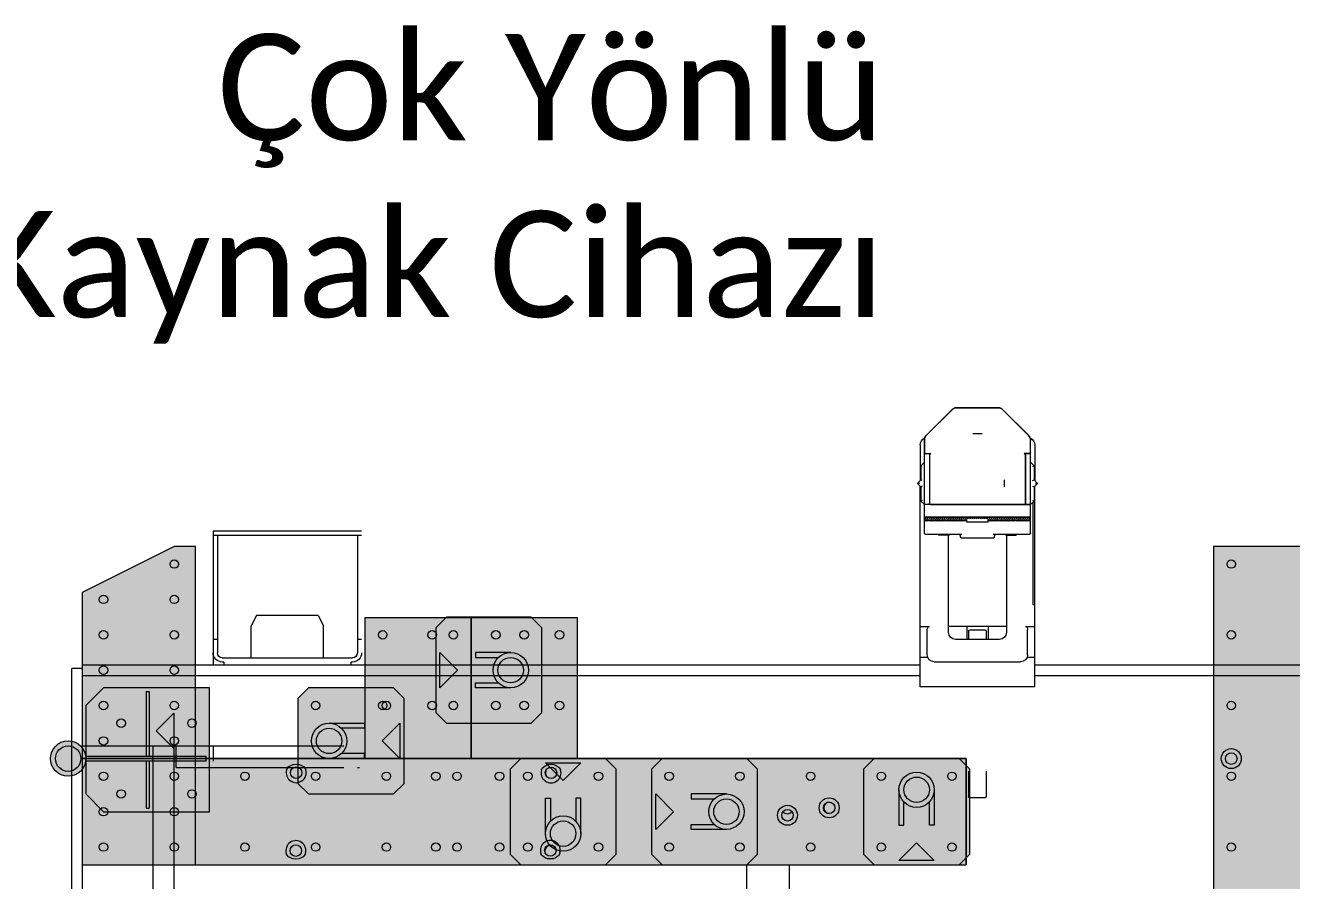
# Model space of a CAD drawing. Header units: metres. Extents: x -13933 to 152404, y -7861 to 21912.
# Drawn here: x 1037.1 to 1216.2, y 3779.2 to 3900 of the extents above; entities that cross this region are included whole.
import ezdxf

# ---------------------------------------------------------------- set-up
doc = ezdxf.new("R2010")
doc.units = ezdxf.units.M
doc.header["$LTSCALE"] = 100
doc.header["$MEASUREMENT"] = 0
doc.layers.get('0').update_dxf_attribs({"color": 9, "lineweight": 9})
doc.styles.add('MuuM_TEXT-STANDART', font='ARIALN.TTF')

# ---------------------------------------------------------------- blocks, each defined once
blk = doc.blocks.new('A$C2D9C61D8')
for points in [[(1500.000030143419, 1795.00001822412), (50.00003014341929, 1795.00001822412), (50.00003014341929, 1645.000018223887), (1500.000030143419, 1645.000018223887)], [(365.0000301433029, 1150.000018223654), (485.0000301433611, 1150.000018223654), (500.0000301433029, 1165.000018223887), (500.0000301433029, 1285.000018223887), (485.0000301433029, 1300.000018223887), (365.0000301433029, 1300.000018223887), (350.0000301433029, 1285.000018223887), (350.0000301433029, 1165.000018223887)], [(500.0000301433029, 44.85001822398043), (500.0000301433029, 1294.85001822398), (350.0000301433029, 1294.85001822398), (350.0000301433029, 44.85001822398043)], [(350.0000301433029, 985.0000182238872), (350.0000301433029, 865.0000182238872), (365.0000301433029, 850.0000182238872), (485.0000301433611, 850.0000182238872), (500.0000301433029, 865.0000182238872), (500.0000301433029, 985.0000182238872), (485.0000301433611, 1000.000018223887), (365.0000301433029, 1000.000018223887)], [(485.0000301433611, 800.0000182236544), (365.0000301433029, 800.0000182236544), (350.0000301433611, 785.0000182236544), (350.0000301433611, 665.0000182236545), (365.0000301434193, 650.0000182236544), (485.0000301433611, 650.0000182236544), (500.000030143361, 665.0000182236545), (500.000030143361, 785.0000182236544)], [(150.000030143361, 679.8500182237476), (150.000030143361, 559.8500182237476), (165.0000301433611, 544.8500182237475), (285.0000301434193, 544.8500182237475), (300.0000301433611, 559.8500182237476), (300.0000301433611, 679.8500182237476), (285.0000301434193, 694.8500182237476), (165.0000301433611, 694.8500182237476)], [(400.000030143361, 365.0000182238873), (400.000030143361, 485.0000182241201), (385.0000301433611, 500.0000182241201), (265.0000301433029, 500.0000182241201), (250.0000301433611, 485.0000182241201), (250.0000301433611, 365.0000182238873), (265.0000301433029, 350.0000182238873), (385.0000301433611, 350.0000182238873)], [(500.000030143361, 205.150018224027), (50.00003014336107, 205.150018224027), (50.00003014336107, 175.0000182241201), (115.0750301433145, 44.85001822398043), (500.000030143361, 44.85001822398043)]]:
    blk.add_hatch(color=256).paths.add_polyline_path(points)
h = blk.add_hatch(color=256)
h.paths.add_polyline_path([(150.7500301433028, 444.8500182237475), (150.7500301433028, 594.8500182239804), (350.0000301433029, 594.8500182239804), (350.0000301433029, 444.8500182237475)])
h.paths.add_polyline_path([(150.7500301433028, 594.8500182239804), (150.7500301433028, 744.8500182237476), (350.0000301433029, 744.8500182237476), (350.0000301433029, 594.8500182239804)])
h = blk.add_hatch(color=256)
h.paths.add_polyline_path([(425.0000301433029, 75.00001822388731), (425.0000301433029, 225.0000182241201), (250.0000301433611, 225.0000182241201), (250.0000301433611, 75.00001822388731), (275.0000301433029, 50.00001822388731), (400.000030143361, 50.00001822388731)])
edge = h.paths.add_edge_path()
edge.add_arc((350.0000301433029, 25.00001822388731), 25, 90, 450)
for p, q in [((350.0000301433029, 1294.85001822398), (500.0000301433029, 1294.85001822398)), ((350.0000301433029, 44.85001822398043), (350.0000301433029, 1294.85001822398)), ((500.0000301433029, 44.85001822398043), (500.0000301433029, 1294.85001822398)), ((394.0000301433611, 1250.000018223887), (444.000030143361, 1250.000018223887)), ((444.000030143361, 1243.000018223654), (411.3493817162234, 1243.000018223654)), ((444.000030143361, 1250.000018223887), (444.000030143361, 1243.000018223654)), ((469.000030143361, 1225.000018223887), (494.0000301433029, 1250.000018223887)), ((494.0000301433029, 1250.000018223887), (494.0000301433029, 1200.000018223887)), ((469.000030143361, 1225.000018223887), (494.0000301433029, 1200.000018223887)), ((444.000030143361, 1207.000018223654), (411.3493817162234, 1207.000018223654)), ((444.000030143361, 1200.000018223887), (444.000030143361, 1207.000018223654)), ((394.0000301433611, 1200.000018223887), (444.000030143361, 1200.000018223887)), ((400.000030143361, 956.0000182238872), (400.000030143361, 906.0000182238872)), ((450.0000301433029, 956.0000182238872), (450.0000301433029, 906.0000182238872)), ((407.000030143361, 906.0000182238872), (407.000030143361, 938.6506666510833)), ((443.0000301433611, 906.0000182238872), (443.0000301433611, 938.6506666510833)), ((400.000030143361, 906.0000182238872), (407.000030143361, 906.0000182238872)), ((450.0000301433029, 906.0000182238872), (443.0000301433611, 906.0000182238872)), ((425.0000301433029, 881.0000182238872), (400.000030143361, 856.0000182238872)), ((425.0000301433029, 881.0000182238872), (450.0000301433029, 856.0000182238872)), ((450.0000301433029, 856.0000182238872), (400.000030143361, 856.0000182238872)), ((381.0000301433029, 725.0000182236544), (356.0000301433611, 750.0000182236544)), ((356.0000301433611, 700.0000182236544), (356.0000301433611, 750.0000182236544)), ((456.0000301433029, 750.0000182236544), (406.0000301433611, 750.0000182236544)), ((406.0000301433611, 750.0000182236544), (406.0000301433611, 743.0000182238872)), ((406.0000301433611, 743.0000182238872), (438.6506785704405, 743.0000182238872)), ((381.0000301433029, 725.0000182236544), (356.0000301433611, 700.0000182236544)), ((362.5000301433029, 705.7498429333791), (362.5000301433029, 708.0500182239338)), ((406.0000301433611, 700.0000182236544), (406.0000301433611, 707.0000182236545)), ((406.0000301433611, 707.0000182236545), (438.6506785704405, 707.0000182236545)), ((456.0000301433029, 700.0000182236544), (406.0000301433611, 700.0000182236544)), ((200.0000301434193, 650.8500182237476), (200.0000301434193, 600.8500182237476)), ((250.0000301433611, 650.8500182237476), (250.0000301433611, 600.8500182237476)), ((207.0000301433611, 600.8500182237476), (207.0000301433611, 633.5006666509436)), ((243.0000301434193, 600.8500182237476), (243.0000301434193, 633.5006666509436)), ((200.0000301434193, 600.8500182237476), (207.0000301433611, 600.8500182237476)), ((250.0000301433611, 600.8500182237476), (243.0000301434193, 600.8500182237476)), ((225.0000301433611, 575.8500182237476), (200.0000301434193, 550.8500182237476)), ((225.0000301433611, 575.8500182237476), (250.0000301433611, 550.8500182237476)), ((250.0000301433611, 550.8500182237476), (200.0000301434193, 550.8500182237476)), ((325.0000301433611, 469.0000182238873), (300.0000301433611, 494.0000182238873)), ((300.0000301433611, 494.0000182238873), (350.0000301433029, 494.0000182238873)), ((325.0000301433611, 469.0000182238873), (350.0000301433029, 494.0000182238873)), ((300.0000301433611, 394.0000182238873), (300.0000301433611, 444.0000182238873)), ((300.0000301433611, 444.0000182238873), (307.0000301433029, 444.0000182238873)), ((307.0000301433029, 444.0000182238873), (307.0000301433029, 411.3493697969243)), ((350.0000301433029, 444.0000182238873), (343.0000301433611, 444.0000182238873)), ((343.0000301433611, 444.0000182238873), (343.0000301433611, 411.3493697969243)), ((350.0000301433029, 394.0000182238873), (350.0000301433029, 444.0000182238873)), ((346.5000301433029, 50.00001822388731), (346.5000301433029, 220.0000182241201)), ((353.5000301433029, 220.0000182241201), (346.5000301433029, 220.0000182241201)), ((353.5000301433029, 220.0000182241201), (353.5000301433029, 50.00001822388731)), ((310.7500301433029, 149.5000182238873), (285.7500301433611, 174.5000182238873)), ((285.7500301433611, 174.5000182238873), (335.7500301433611, 174.5000182238873)), ((310.7500301433029, 149.5000182238873), (335.7500301433611, 174.5000182238873)), ((255.0000301433029, 139.5000182238873), (346.5000301433029, 139.5000182238873)), ((255.0000301433029, 135.5000182238873), (255.0000301433029, 139.5000182238873)), ((255.0000301433029, 135.5000182238873), (346.5000301433029, 135.5000182238873)), ((353.5000301433029, 139.5000182238873), (420.0000301433029, 139.5000182238873)), ((353.5000301433029, 135.5000182238873), (420.0000301433029, 135.5000182238873)), ((420.0000301433029, 135.5000182238873), (420.0000301433029, 139.5000182238873)), ((350.0000301433029, 44.85001822398043), (500.0000301433029, 44.85001822398043))]:
    blk.add_line(p, q)
for points in [[(1500.000030143419, 1795.00001822412), (50.00003014341929, 1795.00001822412), (50.00003014341929, 1645.000018223887), (1500.000030143419, 1645.000018223887)], [(365.0000301433029, 1150.000018223654), (485.0000301433611, 1150.000018223654), (500.0000301433029, 1165.000018223887), (500.0000301433029, 1285.000018223887), (485.0000301433029, 1300.000018223887), (365.0000301433029, 1300.000018223887), (350.0000301433029, 1285.000018223887), (350.0000301433029, 1165.000018223887)], [(500.0000301433029, 44.85001822398043), (500.0000301433029, 1294.85001822398), (350.0000301433029, 1294.85001822398), (350.0000301433029, 44.85001822398043)], [(350.0000301433029, 985.0000182238872), (350.0000301433029, 865.0000182238872), (365.0000301433029, 850.0000182238872), (485.0000301433611, 850.0000182238872), (500.0000301433029, 865.0000182238872), (500.0000301433029, 985.0000182238872), (485.0000301433611, 1000.000018223887), (365.0000301433029, 1000.000018223887)], [(485.0000301433611, 800.0000182236544), (365.0000301433029, 800.0000182236544), (350.0000301433611, 785.0000182236544), (350.0000301433611, 665.0000182236545), (365.0000301434193, 650.0000182236544), (485.0000301433611, 650.0000182236544), (500.000030143361, 665.0000182236545), (500.000030143361, 785.0000182236544)], [(150.7500301433028, 594.8500182239804), (150.7500301433028, 744.8500182237476), (350.0000301433029, 744.8500182237476), (350.0000301433029, 594.8500182239804)], [(150.000030143361, 679.8500182237476), (150.000030143361, 559.8500182237476), (165.0000301433611, 544.8500182237475), (285.0000301434193, 544.8500182237475), (300.0000301433611, 559.8500182237476), (300.0000301433611, 679.8500182237476), (285.0000301434193, 694.8500182237476), (165.0000301433611, 694.8500182237476)], [(150.7500301433028, 444.8500182237475), (150.7500301433028, 594.8500182239804), (350.0000301433029, 594.8500182239804), (350.0000301433029, 444.8500182237475)], [(400.000030143361, 365.0000182238873), (400.000030143361, 485.0000182241201), (385.0000301433611, 500.0000182241201), (265.0000301433029, 500.0000182241201), (250.0000301433611, 485.0000182241201), (250.0000301433611, 365.0000182238873), (265.0000301433029, 350.0000182238873), (385.0000301433611, 350.0000182238873)], [(425.0000301433029, 75.00001822388731), (425.0000301433029, 225.0000182241201), (250.0000301433611, 225.0000182241201), (250.0000301433611, 75.00001822388731), (275.0000301433029, 50.00001822388731), (400.000030143361, 50.00001822388731)], [(500.000030143361, 205.150018224027), (50.00003014336107, 205.150018224027), (50.00003014336107, 175.0000182241201), (115.0750301433145, 44.85001822398043), (500.000030143361, 44.85001822398043)]]:
    blk.add_lwpolyline(points, close=True)
for points in [[(358.0753881101846, 707.9000182240269), (358.5033343591494, 711.8781331218778), (359.6850609043614, 715.3857532890979), (361.4217720681336, 718.1835859781131), (363.5709817987519, 720.215956924716), (366.0000301433029, 721.4168826900423)], [(484.0000301433029, 720.3861453554127), (486.4058654270484, 719.1789711937307), (488.5277961967514, 717.1612854893318), (490.254785365134, 714.374396586325), (491.4231208196143, 710.9206170593387), (491.8608600039733, 706.9000182240269)], [(366.0000301433029, 694.383153757546), (363.5862884159433, 695.5733266216703), (361.4472003908013, 697.5851617245934), (359.7038581805537, 700.3744450772646), (358.5197955170879, 703.847764285514), (358.0753881101846, 707.9000182240269)], [(491.8608600039733, 706.9000182240269), (491.4391587737481, 702.9521937612443), (490.2724762426223, 699.4634385348762), (488.5527307515731, 696.6697204974478), (486.4251472819596, 694.6348047505597), (484.0000301433029, 693.4138910926413)], [(357.9485016787657, 347.5000182238873), (358.3834922200767, 351.5134586940985), (359.5837287883041, 355.0469672603067), (361.3465581490891, 357.8582359491847), (363.5312094963156, 359.8926467858255), (366.0000301433029, 361.0759390031453)], [(484.0000301433029, 360.5468121252489), (486.4477365155472, 359.3554906661157), (488.6048566477256, 357.334753657924), (490.3581023868173, 354.5327216072474), (491.5440066665178, 351.0532439153176), (491.9882380723138, 347.0000182241201)], [(366.0000301433029, 333.9240974448622), (363.5454561664956, 335.0975857267622), (361.3708452957799, 337.1122655416839), (359.6011627298432, 339.9164379974827), (358.3995129107498, 343.4149520704523), (357.9485016787657, 347.5000182238873)], [(491.9882380723138, 347.0000182241201), (491.559583616734, 343.0169588609133), (490.3745397744933, 339.5021335920318), (488.6287456433056, 336.6946078974288), (486.4658665806636, 334.6572042121552), (484.0000301433029, 333.4532243227586)]]:
    blk.add_lwpolyline(points)
for centre, radius in [((350.0000301433611, 1670.000018223887), 14.125), ((75.00003014336106, 1670.000018223887), 6), ((175.000030143361, 1670.000018223887), 6), ((275.0000301434193, 1670.000018223887), 6), ((350.0000301433611, 1670.000018223887), 8.125), ((375.0000301434193, 1670.000018223887), 6), ((475.000030143361, 1670.000018223887), 6), ((375.0000301433611, 1275.000018223887), 6), ((375.0000301433611, 1275.000018223887), 6.000000000000003), ((475.000030143361, 1275.000018223887), 6), ((475.000030143361, 1275.000018223887), 6), ((394.0000301433611, 1225.000018223887), 25), ((394.0000301433611, 1225.000018223887), 18), ((375.0000301433611, 1175.00001822412), 6), ((375.0000301433611, 1175.000018223887), 6.000000000000003), ((475.000030143361, 1175.00001822412), 6), ((475.000030143361, 1175.000018223887), 6), ((419.600030143396, 1101.300018224167), 14.125), ((419.600030143396, 1101.300018224167), 8.125), ((375.0000301433611, 1075.000018223887), 6), ((475.000030143361, 1075.000018223887), 6), ((430.1000301433377, 1042.300018224167), 14.125), ((430.1000301433377, 1042.300018224167), 8.125), ((375.0000301433611, 975.0000182238872), 6), ((375.0000301433611, 975.0000182238872), 6.000000000000003), ((425.0000301433029, 956.0000182238872), 25), ((425.0000301433029, 956.0000182238872), 18), ((475.000030143361, 975.0000182238872), 6), ((475.000030143361, 975.0000182238872), 6.000000000000003), ((375.0000301433611, 875.0000182241201), 6), ((375.0000301433611, 875.0000182238872), 6), ((475.000030143361, 875.0000182241201), 6), ((475.000030143361, 875.0000182238872), 6), ((375.0000301433611, 775.0000182238872), 6), ((375.0000301433611, 775.0000182236544), 6), ((475.000030143361, 775.0000182238872), 6), ((475.000030143361, 775.0000182236544), 6.000000000000003), ((456.0000301433029, 725.0000182236544), 25), ((456.0000301433029, 725.0000182236544), 18), ((175.0000301433028, 719.8500182237476), 6), ((275.0000301433029, 719.8500182237476), 6), ((370.1000301433378, 707.9000182240269), 8.125), ((479.8000301432912, 706.9000182240269), 8.125), ((375.0000301433611, 675.0000182238873), 6), ((375.0000301433611, 675.0000182236544), 6), ((475.000030143361, 675.0000182238873), 6), ((475.000030143361, 675.0000182236544), 6.000000000000003), ((175.0000301433028, 669.8500182239804), 6), ((175.000030143361, 669.8500182237475), 6.000000000000003), ((225.0000301433611, 650.8500182237476), 25), ((225.0000301433611, 650.8500182237476), 18), ((275.0000301433029, 669.8500182239804), 6), ((275.0000301434193, 669.8500182237475), 6.000000000000003), ((175.0000301433028, 629.8500182239804), 6), ((275.0000301433029, 629.8500182239804), 6), ((375.0000301433611, 635.0000182238873), 6), ((475.000030143361, 635.0000182238873), 6), ((175.0000301433028, 569.8500182239804), 6), ((175.000030143361, 569.8500182237475), 6), ((275.0000301433029, 569.8500182239804), 6), ((275.0000301434193, 569.8500182237475), 6), ((375.0000301433611, 575.0000182238873), 6), ((475.000030143361, 575.0000182238873), 6), ((175.0000301433028, 539.8500182239804), 6), ((275.0000301433029, 539.8500182239804), 6), ((375.0000301433611, 545.0000182241201), 6), ((475.000030143361, 545.0000182241201), 6), ((175.0000301433028, 469.8500182239804), 6), ((275.0000301433029, 475.0000182241201), 6), ((275.0000301433029, 469.8500182239804), 6), ((375.0000301433611, 475.0000182241201), 6), ((375.0000301433611, 475.0000182241201), 6), ((475.000030143361, 475.0000182241201), 6), ((325.0000301433611, 394.0000182238873), 25), ((325.0000301433611, 394.0000182238873), 18), ((275.0000301433029, 375.0000182238873), 6.000000000000003), ((375.0000301433611, 375.0000182238873), 6), ((375.0000301433611, 375.0000182238873), 6.000000000000003), ((475.000030143361, 375.0000182238873), 6), ((369.9000301433262, 347.5000182238873), 8.125), ((480.0000301433611, 347.0000182241201), 8.125), ((375.0000301433611, 275.0000182238873), 6), ((475.000030143361, 275.0000182238873), 6), ((300.0000301433611, 200.0000182241201), 6.000000000000003), ((400.000030143361, 200.0000182241201), 6.000000000000003), ((75.00003014336106, 175.0000182241201), 6), ((125.0000301433028, 175.0000182241201), 6), ((175.000030143361, 175.0000182241201), 6), ((225.0000301433611, 175.0000182241201), 6), ((275.0000301433029, 175.0000182241201), 6.000000000000003), ((275.0000301433029, 175.0000182241201), 6), ((325.0000301433611, 175.0000182241201), 6), ((375.0000301433611, 175.0000182241201), 6), ((375.0000301433611, 175.0000182241201), 6.000000000000003), ((375.0000301433611, 175.0000182241201), 6), ((425.000030143361, 175.0000182241201), 6), ((475.000030143361, 175.0000182241201), 6), ((475.000030143361, 175.0000182241201), 6), ((300.0000301433611, 100.0000182238873), 6), ((400.000030143361, 100.0000182238873), 6), ((125.0000301433028, 75.00001822388731), 6), ((175.000030143361, 75.00001822388731), 6), ((225.0000301433611, 75.00001822388731), 6), ((275.0000301433029, 75.00001822388731), 6), ((275.0000301433029, 75.00001822388731), 6), ((325.0000301433611, 75.00001822388731), 6), ((375.0000301433611, 75.00001822388731), 6), ((375.0000301433611, 75.00001822388731), 6), ((375.0000301433611, 75.00001822388731), 6), ((425.000030143361, 75.00001822388731), 6), ((475.000030143361, 75.00001822388731), 6), ((475.000030143361, 75.00001822388731), 6), ((350.0000301433029, 25.00001822388731), 25), ((350.0000301433029, 25.00001822388731), 18)]:
    blk.add_circle(centre, radius)
for centre, radius, start, end in [((419.600030143396, 1101.750018223887), 8.124999999999991, 180, 0), ((419.8000301433494, 1041.950018224073), 8.124999999999991, 308.5714285673033, 51.43018437816102), ((370.1000301433378, 707.9000182240269), 14.12499999999998, 253.1261490089856, 106.8738509910144), ((479.8000301432912, 706.9000182240269), 14.12499999999998, 72.70178479116608, 287.298215208834), ((370.1000301433378, 708.0500182239338), 8.124999999999991, 231.5589083834498, 308.6314093508175), ((480.6000301433377, 707.1500182237941), 8.124999999999991, 128.5714285673033, 280.5897182922663), ((369.9000301433262, 347.5000182238873), 14.12499999999998, 253.9720530106674, 106.0279469893326), ((480.0000301433611, 347.0000182241201), 14.12499999999998, 73.54956197475155, 286.4504380252484)]:
    blk.add_arc(centre, radius, start, end)
blk = doc.blocks.new('p-mekanik_cellette')
for p, q in [((304.80710678178, 154.3071067810888), (301.1928932193841, 150.692893218722)), ((311.2857864381804, 154.5999999999112), (305.5142135628849, 154.5999999999112)), ((315.6071067817684, 150.692893218722), (311.9928932192852, 154.3071067810888)), ((307.7488089612743, 150.8999999999141), (309.0511910397909, 150.8999999999141)), ((300.3000000004831, 149.3499999999403), (300.3000000004831, 144.2999999998938)), ((300.3000000004831, 149.3499999999403), (300.3000000004831, 144.2999999998938)), ((300.9000000005763, 136.8499999999112), (300.9000000005763, 149.9857864375299)), ((315.9000000005763, 136.8499999999112), (315.9000000005763, 149.9857864375299)), ((316.5000000004948, 149.3499999999403), (316.5000000004948, 144.2999999998938)), ((300.9000000005763, 146.8999999998996), (300.4000000005762, 146.3999999998996)), ((301.1000000005588, 148.0999999999112), (301.8000000004831, 148.0999999999112)), ((301.6000000005006, 147.8942857142174), (301.6000000005006, 141.0999999999403)), ((315.7000000004773, 148.0999999999112), (315.0000000004947, 148.0999999999112)), ((315.7000000004773, 148.0999999999112), (315.0000000004947, 148.0999999999112)), ((315.2000000005646, 147.8942857142174), (315.2000000005646, 141.0999999999403)), ((315.2000000005646, 147.8942857142174), (315.2000000005646, 141.0999999999403)), ((315.9000000005763, 146.8999999998996), (316.4000000005763, 146.3999999998996)), ((300.6000000005006, 146.3171572874489), (300.4000000005762, 146.3999999998996)), ((300.4000000005762, 146.3999999998996), (300.4000000005762, 144.3999999999141)), ((316.2000000005646, 146.3171572874489), (316.4000000005763, 146.3999999998996)), ((316.4000000005763, 146.3999999998996), (316.4000000005763, 144.3999999999141)), ((300.4000000005762, 144.3999999999141), (299.9000000005763, 143.8999999999141)), ((299.9000000005763, 143.8999999999141), (300.4000000005762, 143.3999999999141)), ((300.1828427129949, 143.8999999999141), (299.9000000005763, 143.8999999999141)), ((300.3000000004831, 115.1499999999287), (300.3000000004831, 143.4999999999199)), ((300.6000000005006, 144.3171572874489), (300.4000000005762, 144.3999999999141)), ((300.6000000005006, 143.4828427123793), (300.4000000005762, 143.3999999999141)), ((300.4000000005762, 143.3999999999141), (300.4000000005762, 141.3999999999287)), ((316.2000000005646, 144.3171572874489), (316.4000000005763, 144.3999999999141)), ((316.2000000005646, 143.4828427123793), (316.4000000005763, 143.3999999999141)), ((316.4000000005763, 144.3999999999141), (316.9000000005762, 143.8999999999141)), ((316.9000000005762, 143.8999999999141), (316.4000000005763, 143.3999999999141)), ((316.4000000005763, 143.3999999999141), (316.4000000005763, 141.3999999999287)), ((316.5000000004948, 115.1499999999287), (316.5000000004948, 143.4999999999199)), ((316.6171572880703, 143.8999999999141), (316.9000000005762, 143.8999999999141)), ((300.6000000005006, 141.4828427123793), (300.4000000005762, 141.3999999999287)), ((300.4000000005762, 141.3999999999287), (300.9000000005763, 140.8999999998996)), ((300.5500000004831, 141.2499999999345), (300.5500000004831, 126.7999999999374)), ((300.9000000005763, 140.8999999998996), (315.9000000005763, 140.8999999998996)), ((316.4000000005763, 141.3999999999287), (315.9000000005763, 140.8999999998996)), ((316.2000000005646, 141.4828427123793), (316.4000000005763, 141.3999999999287)), ((315.9000000005763, 139.159806999909), (300.9000000005763, 139.159806999909)), ((301.0500000004831, 138.5401923787794), (300.9000000005763, 138.7999999999083)), ((300.9498917576857, 138.7135849415426), (300.9000000005763, 138.7135849415426)), ((300.9000014349876, 139.159806999909), (301.0500010763935, 138.8999999998996)), ((301.0500000004831, 138.5401923787794), (301.2000000005646, 138.7999999999083)), ((301.2000007177994, 139.159806999909), (301.0500010763935, 138.8999999998996)), ((301.2498917576742, 138.7135849415426), (301.1501082432515, 138.7135849415426)), ((301.3500000005006, 138.5401923787794), (301.2000000005646, 138.7999999999083)), ((301.200001434976, 139.159806999909), (301.3500010763819, 138.8999999998996)), ((301.3500000005006, 138.5401923787794), (301.5000000004948, 138.7999999999083)), ((301.5000007176714, 139.159806999909), (301.3500010763819, 138.8999999998996)), ((301.5498917577788, 138.7135849415426), (301.4501082432689, 138.7135849415426)), ((301.650000000489, 138.5401923787794), (301.5000000004948, 138.7999999999083)), ((301.5000007176714, 139.159806999909), (301.6500003591645, 138.8999999998996)), ((301.8000000004831, 139.159806999909), (301.6500003591645, 138.8999999998996)), ((301.650000000489, 138.5401923787794), (301.8000000004831, 138.7999999999083)), ((301.8498917577963, 138.7135849415426), (301.7501082432573, 138.7135849415426)), ((301.9500000004773, 138.5401923787794), (301.8000000004831, 138.7999999999083)), ((301.8000007178053, 139.159806999909), (301.9500003590947, 138.8999999998996)), ((302.1000000005006, 139.159806999909), (301.9500003590947, 138.8999999998996)), ((301.9500000004773, 138.5401923787794), (302.1000000005006, 138.7999999999083)), ((302.1498917577846, 138.7135849415426), (302.0501082432748, 138.7135849415426)), ((302.2500000004948, 138.5401923787794), (302.1000000005006, 138.7999999999083)), ((302.1000007177936, 139.159806999909), (302.2500003590831, 138.8999999998996)), ((302.4000000004889, 139.159806999909), (302.2500003590831, 138.8999999998996)), ((302.2500000004948, 138.5401923787794), (302.4000000004889, 138.7999999999083)), ((302.4498917578021, 138.7135849415426), (302.3501082432632, 138.7135849415426)), ((302.5500000004831, 138.5401923787794), (302.4000000004889, 138.7999999999083)), ((302.400000717782, 139.159806999909), (302.5500003590714, 138.8999999998996)), ((302.7000000004773, 139.159806999909), (302.5500003590714, 138.8999999998996)), ((302.5500000004831, 138.5401923787794), (302.7000000004773, 138.7999999999083)), ((302.7498917577905, 138.7135849415426), (302.6501082432515, 138.7135849415426)), ((302.8500000005006, 138.5401923787794), (302.7000000004773, 138.7999999999083)), ((302.7000007177994, 139.159806999909), (302.8500003591471, 138.8999999998996)), ((303.0000000004948, 139.159806999909), (302.8500003591471, 138.8999999998996)), ((302.8500000005006, 138.5401923787794), (303.0000000004948, 138.7999999999083)), ((303.0498917577788, 138.7135849415426), (302.9501082432689, 138.7135849415426)), ((303.1500000005763, 138.5401923787794), (303.0000000004948, 138.7999999999083)), ((303.0000007177878, 139.159806999909), (303.1500003590772, 138.8999999998996)), ((303.3000000004831, 139.159806999909), (303.1500003590772, 138.8999999998996)), ((303.1500000005763, 138.5401923787794), (303.3000000004831, 138.7999999999083)), ((303.3498917577963, 138.7135849415426), (303.2501082432573, 138.7135849415426)), ((303.4500000005646, 138.5401923787794), (303.3000000004831, 138.7999999999083)), ((303.3000007178052, 139.159806999909), (303.4500003591529, 138.8999999998996)), ((303.6000000005006, 139.159806999909), (303.4500003591529, 138.8999999998996)), ((303.4500000005646, 138.5401923787794), (303.6000000005006, 138.7999999999083)), ((303.6498917577846, 138.7135849415426), (303.5501082432747, 138.7135849415426)), ((303.7500000004948, 138.5401923787794), (303.6000000005006, 138.7999999999083)), ((303.6000007177936, 139.159806999909), (303.7500003591704, 138.8999999998996)), ((303.9000000005763, 139.159806999909), (303.7500003591704, 138.8999999998996)), ((303.7500000004948, 138.5401923787794), (303.9000000005763, 138.7999999999083)), ((303.9498917578021, 138.7135849415426), (303.8501082432632, 138.7135849415426)), ((304.0500000004831, 138.5401923787794), (303.9000000005763, 138.7999999999083)), ((303.9000007177819, 139.159806999909), (304.0500003590714, 138.8999999998996)), ((304.2000000005646, 139.159806999909), (304.0500003590714, 138.8999999998996)), ((304.0500000004831, 138.5401923787794), (304.2000000005646, 138.7999999999083)), ((304.2498917577905, 138.7135849415426), (304.1501082432514, 138.7135849415426)), ((304.3500000005006, 138.5401923787794), (304.2000000005646, 138.7999999999083)), ((304.2000007177994, 139.159806999909), (304.3500003591471, 138.8999999998996)), ((304.5000000004947, 139.159806999909), (304.3500003591471, 138.8999999998996)), ((304.3500000005006, 138.5401923787794), (304.5000000004947, 138.7999999999083)), ((304.5498917576624, 138.7135849415426), (304.4501082433853, 138.7135849415426)), ((304.6500000005762, 138.5401923787794), (304.5000000004947, 138.7999999999083)), ((304.5000007177878, 139.159806999909), (304.6500003590772, 138.8999999998996)), ((304.8000000004831, 139.159806999909), (304.6500003590772, 138.8999999998996)), ((304.6500000005762, 138.5401923787794), (304.8000000004831, 138.7999999999083)), ((304.8498917577963, 138.7135849415426), (304.7501082432573, 138.7135849415426)), ((304.9500000004773, 138.5401923787794), (304.8000000004831, 138.7999999999083)), ((304.8000007176888, 139.159806999909), (304.9500003591529, 138.8999999998996)), ((305.1000000005006, 139.159806999909), (304.9500003591529, 138.8999999998996)), ((304.9500000004773, 138.5401923787794), (305.1000000005006, 138.7999999999083)), ((305.1498917577847, 138.7135849415426), (305.0501082432747, 138.7135849415426)), ((305.2500000004948, 138.5401923787794), (305.1000000005006, 138.7999999999083)), ((305.1000007177936, 139.159806999909), (305.2500003591704, 138.8999999998996)), ((305.4000000005763, 139.159806999909), (305.2500003591704, 138.8999999998996)), ((305.2500000004948, 138.5401923787794), (305.4000000005763, 138.7999999999083)), ((305.4498917578021, 138.7135849415426), (305.3501082432632, 138.7135849415426)), ((305.5500000004831, 138.5401923787794), (305.4000000005763, 138.7999999999083)), ((305.4000007177819, 139.159806999909), (305.5500003591587, 138.8999999998996)), ((305.7000000005646, 139.159806999909), (305.5500003591587, 138.8999999998996)), ((305.5500000004831, 138.5401923787794), (305.7000000005646, 138.7999999999083)), ((305.7498917576742, 138.7135849415426), (305.6501082432514, 138.7135849415426)), ((305.8500000005006, 138.5401923787794), (305.7000000005646, 138.7999999999083)), ((305.7000007177994, 139.159806999909), (305.8500003590889, 138.8999999998996)), ((306.000000000553, 139.159806999909), (305.8500003590889, 138.8999999998996)), ((305.8500000005006, 138.5401923787794), (306.000000000553, 138.7999999999083)), ((306.0498917577788, 138.7135849415426), (305.9501082432689, 138.7135849415426)), ((306.1500000005763, 138.5401923787794), (306.000000000553, 138.7999999999083)), ((306.0000007177878, 139.159806999909), (306.1500003590773, 138.8999999998996)), ((306.3000000004831, 139.159806999909), (306.1500003590773, 138.8999999998996)), ((306.1500000005763, 138.5401923787794), (306.3000000004831, 138.7999999999083)), ((306.3498917577963, 138.7135849415426), (306.2501082432573, 138.7135849415426)), ((306.4500000005646, 138.5401923787794), (306.3000000004831, 138.7999999999083)), ((306.3000007178052, 139.159806999909), (306.4500003591529, 138.8999999998996)), ((306.6000000005006, 139.159806999909), (306.4500003591529, 138.8999999998996)), ((306.4500000005646, 138.5401923787794), (306.6000000005006, 138.7999999999083)), ((306.6498917577846, 138.7135849415426), (306.5501082432747, 138.7135849415426)), ((306.7500000004948, 138.5401923787794), (306.6000000005006, 138.7999999999083)), ((306.6000007177936, 139.159806999909), (306.7500003591704, 138.8999999998996)), ((306.9000000005762, 139.159806999909), (306.7500003591704, 138.8999999998996)), ((306.7500000004948, 138.5401923787794), (306.9000000005762, 138.7999999999083)), ((306.9000000005762, 138.7135849415426), (306.8501082432632, 138.7135849415426)), ((306.9000000005762, 138.3999999999141), (306.9000000005762, 138.7999999999083)), ((306.9000000005762, 138.3999999999141), (309.900000000489, 138.3999999999141)), ((306.900000717782, 139.159806999909), (307.0500003590714, 138.8999999998996)), ((307.2000000004773, 139.159806999909), (307.0500003590714, 138.8999999998996)), ((307.2000007177994, 139.159806999909), (307.3500003591471, 138.8999999998996)), ((307.5000000004948, 139.159806999909), (307.3500003591471, 138.8999999998996)), ((307.5000007177878, 139.159806999909), (307.6500003590772, 138.8999999998996)), ((307.8000000004831, 139.159806999909), (307.6500003590772, 138.8999999998996)), ((307.8000007178052, 139.159806999909), (307.9500003591529, 138.8999999998996)), ((308.1000000005006, 139.159806999909), (307.9500003591529, 138.8999999998996)), ((308.1000007177936, 139.159806999909), (308.2500003591704, 138.8999999998996)), ((308.4000000005763, 139.159806999909), (308.2500003591704, 138.8999999998996)), ((308.400000717782, 139.159806999909), (308.5500003591587, 138.8999999998996)), ((308.7000000005646, 139.159806999909), (308.5500003591587, 138.8999999998996)), ((308.7000007177994, 139.159806999909), (308.8500003591471, 138.8999999998996)), ((309.0000000004948, 139.159806999909), (308.8500003591471, 138.8999999998996)), ((309.0000007177878, 139.159806999909), (309.1500003591646, 138.8999999998996)), ((309.3000000004831, 139.159806999909), (309.1500003591646, 138.8999999998996)), ((309.3000007178052, 139.159806999909), (309.4500003591529, 138.8999999998996)), ((309.6000000005588, 139.159806999909), (309.4500003591529, 138.8999999998996)), ((309.6000007177936, 139.159806999909), (309.7500003590831, 138.8999999998996)), ((309.900000000489, 139.159806999909), (309.7500003590831, 138.8999999998996)), ((310.0500000004831, 138.5401923787794), (309.900000000489, 138.7999999999083)), ((309.900000000489, 138.3999999999141), (309.900000000489, 138.7999999999083)), ((309.9498917578021, 138.7135849415426), (309.900000000489, 138.7135849415426)), ((309.9000007177819, 139.159806999909), (310.0500003590714, 138.8999999998996)), ((310.2000000004773, 139.159806999909), (310.0500003590714, 138.8999999998996)), ((310.0500000004831, 138.5401923787794), (310.2000000004773, 138.7999999999083)), ((310.2498917576742, 138.7135849415426), (310.1501082432514, 138.7135849415426)), ((310.3500000005006, 138.5401923787794), (310.2000000004773, 138.7999999999083)), ((310.2000007177994, 139.159806999909), (310.3500003590889, 138.8999999998996)), ((310.5000000004948, 139.159806999909), (310.3500003590889, 138.8999999998996)), ((310.3500000005006, 138.5401923787794), (310.5000000004948, 138.7999999999083)), ((310.5498917577788, 138.7135849415426), (310.4501082432689, 138.7135849415426)), ((310.6500000005762, 138.5401923787794), (310.5000000004948, 138.7999999999083)), ((310.5000007177878, 139.159806999909), (310.6500003590773, 138.8999999998996)), ((310.8000000004831, 139.159806999909), (310.6500003590773, 138.8999999998996)), ((310.6500000005762, 138.5401923787794), (310.8000000004831, 138.7999999999083)), ((310.8498917577963, 138.7135849415426), (310.7501082432573, 138.7135849415426)), ((310.9500000005646, 138.5401923787794), (310.8000000004831, 138.7999999999083)), ((310.8000007178052, 139.159806999909), (310.9500003591529, 138.8999999998996)), ((311.1000000005006, 139.159806999909), (310.9500003591529, 138.8999999998996)), ((310.9500000005646, 138.5401923787794), (311.1000000005006, 138.7999999999083)), ((311.1498917577847, 138.7135849415426), (311.0501082432747, 138.7135849415426)), ((311.2500000004948, 138.5401923787794), (311.1000000005006, 138.7999999999083)), ((311.1000007177936, 139.159806999909), (311.2500003591704, 138.8999999998996)), ((311.4000000005763, 139.159806999909), (311.2500003591704, 138.8999999998996)), ((311.2500000004948, 138.5401923787794), (311.4000000005763, 138.7999999999083)), ((311.4498917578021, 138.7135849415426), (311.3501082432632, 138.7135849415426)), ((311.5500000004831, 138.5401923787794), (311.4000000005763, 138.7999999999083)), ((311.4000007177819, 139.159806999909), (311.5500003590714, 138.8999999998996)), ((311.7000000005646, 139.159806999909), (311.5500003590714, 138.8999999998996)), ((311.5500000004831, 138.5401923787794), (311.7000000005646, 138.7999999999083)), ((311.7498917577905, 138.7135849415426), (311.6501082432515, 138.7135849415426)), ((311.8500000005588, 138.5401923787794), (311.7000000005646, 138.7999999999083)), ((311.7000007177994, 139.159806999909), (311.8500003590889, 138.8999999998996)), ((312.0000000004948, 139.159806999909), (311.8500003590889, 138.8999999998996)), ((311.8500000005588, 138.5401923787794), (312.0000000004948, 138.7999999999083)), ((312.0498917576624, 138.7135849415426), (311.9501082433853, 138.7135849415426)), ((312.1500000005763, 138.5401923787794), (312.0000000004948, 138.7999999999083)), ((312.0000007177878, 139.159806999909), (312.1500003591645, 138.8999999998996)), ((312.3000000004831, 139.159806999909), (312.1500003591645, 138.8999999998996)), ((312.1500000005763, 138.5401923787794), (312.3000000004831, 138.7999999999083)), ((312.3498917577963, 138.7135849415426), (312.2501082432573, 138.7135849415426)), ((312.4500000004773, 138.5401923787794), (312.3000000004831, 138.7999999999083)), ((312.3000007176888, 139.159806999909), (312.4500003591529, 138.8999999998996)), ((312.6000000005588, 139.159806999909), (312.4500003591529, 138.8999999998996)), ((312.4500000004773, 138.5401923787794), (312.6000000005588, 138.7999999999083)), ((312.6498917577846, 138.7135849415426), (312.5501082432748, 138.7135849415426)), ((312.7500000004947, 138.5401923787794), (312.6000000005588, 138.7999999999083)), ((312.6000007177936, 139.159806999909), (312.7500003591704, 138.8999999998996)), ((312.9000000005762, 139.159806999909), (312.7500003591704, 138.8999999998996)), ((312.7500000004947, 138.5401923787794), (312.9000000005762, 138.7999999999083)), ((312.9498917578021, 138.7135849415426), (312.8501082432632, 138.7135849415426)), ((313.0500000004831, 138.5401923787794), (312.9000000005762, 138.7999999999083)), ((312.9000007176655, 139.159806999909), (313.0500003591587, 138.8999999998996)), ((313.2000000005646, 139.159806999909), (313.0500003591587, 138.8999999998996)), ((313.0500000004831, 138.5401923787794), (313.2000000005646, 138.7999999999083)), ((313.249891757674, 138.7135849415426), (313.1501082432515, 138.7135849415426)), ((313.3500000005006, 138.5401923787794), (313.2000000005646, 138.7999999999083)), ((313.2000007177994, 139.159806999909), (313.3500003590889, 138.8999999998996)), ((313.5000000004948, 139.159806999909), (313.3500003590889, 138.8999999998996)), ((313.3500000005006, 138.5401923787794), (313.5000000004948, 138.7999999999083)), ((313.5498917577788, 138.7135849415426), (313.4501082432689, 138.7135849415426)), ((313.6500000005763, 138.5401923787794), (313.5000000004948, 138.7999999999083)), ((313.5000007177878, 139.159806999909), (313.6500003590772, 138.8999999998996)), ((313.8000000004831, 139.159806999909), (313.6500003590772, 138.8999999998996)), ((313.6500000005763, 138.5401923787794), (313.8000000004831, 138.7999999999083)), ((313.8498917577963, 138.7135849415426), (313.7501082432573, 138.7135849415426)), ((313.9500000005646, 138.5401923787794), (313.8000000004831, 138.7999999999083)), ((313.8000007178052, 139.159806999909), (313.9500003591529, 138.8999999998996)), ((314.1000000005006, 139.159806999909), (313.9500003591529, 138.8999999998996)), ((313.9500000005646, 138.5401923787794), (314.1000000005006, 138.7999999999083)), ((314.1498917577846, 138.7135849415426), (314.0501082432747, 138.7135849415426)), ((314.2500000004948, 138.5401923787794), (314.1000000005006, 138.7999999999083)), ((314.1000007177936, 139.159806999909), (314.2500003591704, 138.8999999998996)), ((314.4000000005763, 139.159806999909), (314.2500003591704, 138.8999999998996)), ((314.2500000004948, 138.5401923787794), (314.4000000005763, 138.7999999999083)), ((314.4498917578021, 138.7135849415426), (314.3501082432632, 138.7135849415426)), ((314.5500000004831, 138.5401923787794), (314.4000000005763, 138.7999999999083)), ((314.4000007177819, 139.159806999909), (314.5500003590714, 138.8999999998996)), ((314.7000000004773, 139.159806999909), (314.5500003590714, 138.8999999998996)), ((314.5500000004831, 138.5401923787794), (314.7000000004773, 138.7999999999083)), ((314.749891757674, 138.7135849415426), (314.6501082432515, 138.7135849415426)), ((314.8500000005588, 138.5401923787794), (314.7000000004773, 138.7999999999083)), ((314.7000007177994, 139.159806999909), (314.8500003590889, 138.8999999998996)), ((315.0000000004947, 139.159806999909), (314.8500003590889, 138.8999999998996)), ((314.8500000005588, 138.5401923787794), (315.0000000004947, 138.7999999999083)), ((315.0498917577788, 138.7135849415426), (314.9501082433853, 138.7135849415426)), ((315.1500000005762, 138.5401923787794), (315.0000000004947, 138.7999999999083)), ((315.0000007177878, 139.159806999909), (315.1500003591646, 138.8999999998996)), ((315.3000000004831, 139.159806999909), (315.1500003591646, 138.8999999998996)), ((315.1500000005762, 138.5401923787794), (315.3000000004831, 138.7999999999083)), ((315.3498917577963, 138.7135849415426), (315.2501082432573, 138.7135849415426)), ((315.4500000005646, 138.5401923787794), (315.3000000004831, 138.7999999999083)), ((315.3000007178052, 139.159806999909), (315.4500003591529, 138.8999999998996)), ((315.6000000005006, 139.159806999909), (315.4500003591529, 138.8999999998996)), ((315.4500000005646, 138.5401923787794), (315.6000000005006, 138.7999999999083)), ((315.6498917577847, 138.7135849415426), (315.5501082432747, 138.7135849415426)), ((315.7500000004948, 138.5401923787794), (315.6000000005006, 138.7999999999083)), ((315.6000007177936, 139.159806999909), (315.7500003591704, 138.8999999998996)), ((315.9000000005763, 139.159806999909), (315.7500003591704, 138.8999999998996)), ((315.7500000004948, 138.5401923787794), (315.9000000005763, 138.7999999999083)), ((315.9000000005763, 138.7135849415426), (315.8501082432632, 138.7135849415426)), ((306.1803591555799, 136.6999999999316), (301.0500000004831, 136.6999999999316)), ((302.9000000005762, 136.6999999999316), (302.9000000005762, 136.5999999999403)), ((304.4000000005762, 136.5999999999403), (302.9000000005762, 136.5999999999403)), ((303.4000000005763, 136.6999999999316), (303.4000000005763, 136.5999999999403)), ((303.9000000005763, 136.6999999999316), (303.9000000005763, 136.5999999999403)), ((304.3000000004831, 136.5999999999403), (304.3000000004831, 122.8499999999403)), ((304.4000000005762, 136.6999999999316), (304.4000000005762, 136.5999999999403)), ((306.000000000553, 136.2999999998937), (306.000000000553, 136.3999999999141)), ((310.7000000005646, 136.1999999999316), (306.1000000005006, 136.1999999999316)), ((306.1803888825525, 136.7000000002808), (306.1803591555799, 136.6999999999316)), ((310.6196408454853, 136.6999999999316), (310.6196094361949, 136.7000000003245)), ((315.7500000004948, 136.6999999999316), (310.6196408454853, 136.6999999999316)), ((310.8000000004831, 136.2999999998937), (310.8000000004831, 136.3999999999141)), ((312.4000000005763, 136.6999999999316), (312.4000000005763, 136.5999999999403)), ((312.4000000005763, 136.5999999999403), (313.9000000005763, 136.5999999999403)), ((312.500000000553, 122.8499999999403), (312.500000000553, 136.5999999999403)), ((312.9000000005762, 136.6999999999316), (312.9000000005762, 136.5999999999403)), ((313.4000000004889, 136.6999999999316), (313.4000000004889, 136.5999999999403)), ((313.9000000005763, 136.6999999999316), (313.9000000005763, 136.5999999999403)), ((395.5000000004948, 137.1499999998996), (416.5000000004948, 137.1499999998996)), ((395.5000000004948, 136.5499999998937), (416.5000000004948, 136.5499999998937)), ((396.1000000005006, 136.5499999998937), (396.1000000005006, 119.9499999999316)), ((415.9000000004889, 136.5499999998937), (415.9000000004889, 119.9499999999316)), ((416.5000000004948, 137.1499999998996), (416.5000000004948, 118.2499999999345)), ((300.5500000004831, 126.7999999999374), (300.3000000004831, 126.7999999999374)), ((301.6000000005006, 123.6709032283324), (300.3000000004831, 123.6709032283324)), ((304.3000000004831, 123.6499999999141), (312.500000000553, 123.6499999999141)), ((306.9000000005762, 123.6499999999141), (306.9000000005762, 121.8499999999403)), ((309.900000000489, 123.6499999999141), (309.900000000489, 121.8499999999403)), ((316.5000000004948, 123.6709032283324), (315.2000000005646, 123.6709032283324)), ((401.6241669755545, 125.2499999999199), (400.8741669755545, 123.7499999999199)), ((400.8741669755545, 119.2499999999345), (400.8741669755545, 123.7499999999199)), ((401.6241669755545, 125.2499999999199), (410.3758330254931, 125.2499999999199)), ((410.3758330254931, 125.2499999999199), (411.1258330253767, 123.7499999999199)), ((411.1258330253767, 119.2499999999345), (411.1258330253767, 123.7499999999199)), ((301.3000000004831, 119.6709032283324), (301.3000000004831, 123.190802869627)), ((305.3000000004831, 121.8499999999403), (311.5000000004948, 121.8499999999403)), ((307.1500000005763, 123.020205614659), (307.1500000005763, 121.8499999999403)), ((309.4500000004773, 123.2202056146561), (307.3500000005006, 123.2202056146561)), ((309.6500000005763, 123.020205614659), (309.6500000005763, 121.8499999999403)), ((315.5000000004948, 119.6709032283324), (315.5000000004948, 123.190802869627)), ((395.5000000004948, 121.8499999999403), (396.1000000005006, 121.8499999999403)), ((415.9000000004889, 121.8499999999403), (416.5000000004948, 121.8499999999403)), ((300.3000000004831, 118.2499999999345), (136.500000000553, 118.2499999999345)), ((301.3528880123631, 119.3499999999403), (300.3000000004831, 119.3499999999403)), ((314.500000000553, 118.6709032283324), (302.3000000004831, 118.6709032283324)), ((316.5000000004948, 119.3499999999403), (315.4471119885857, 119.3499999999403)), ((435.0000000004947, 118.2499999999345), (316.5000000004948, 118.2499999999345)), ((415.2000000004773, 119.2499999999345), (396.8000000004831, 119.2499999999345)), ((396.8000000004831, 118.6499999999287), (397.0000000004948, 118.6499999999287)), ((397.0000000004948, 118.2499999999345), (397.0000000004948, 118.6499999999287)), ((415.0000000004947, 118.6499999999287), (415.0000000004947, 118.2499999999345)), ((415.0000000004947, 118.6499999999287), (415.2000000004773, 118.6499999999287)), ((435.0000000004947, 117.7499999999199), (435.0000000004947, 118.2499999999345)), ((300.3000000004831, 116.7499999999199), (136.500000000553, 116.7499999999199)), ((435.0000000004947, 116.7499999999199), (316.5000000004948, 116.7499999999199)), ((435.0000000004947, 117.7499999999199), (436.5000000004947, 117.7499999999199)), ((435.0000000004947, 8.249999999978172), (435.0000000004947, 116.7499999999199)), ((436.5000000004947, 7.249999999978173), (436.5000000004947, 117.7499999999199)), ((300.3000000004831, 115.1499999999287), (316.5000000004948, 115.1499999999287)), ((398.0000000004947, 106.7499999999199), (435.0000000004947, 106.7499999999199)), ((416.5000000004948, 106.7499999999199), (416.5000000004948, 104.6499999999287)), ((421.7500000004947, 103.7499999999345), (421.7500000004947, 106.7499999999199)), ((422.0000000004947, 18.24999999993451), (422.0000000004947, 106.7499999999199)), ((425.0000000004948, 18.24999999993451), (425.0000000004948, 106.7499999999199)), ((307.1500000005763, 103.2499999999345), (307.1500000005763, 99.64999999992868)), ((309.6500000005763, 103.2499999999345), (309.6500000005763, 99.64999999992868)), ((396.0738303921826, 103.7499999999345), (395.8000000004831, 103.7499999999345)), ((421.7500000004947, 103.7499999999345), (398.0000000004947, 103.7499999999345)), ((307.3500000005006, 99.4499999999316), (309.4500000004773, 99.4499999999316)), ((335.0000000004948, 34.94999999996071), (335.0000000004948, 90.04999999993743)), ((341.0000000004948, 34.94999999996071), (341.0000000004948, 90.04999999993743))]:
    blk.add_line(p, q)
for points in [[(311.2857864381804, 154.5999999999112), (311.4390853995865, 154.5882595881921), (311.5844460609952, 154.5562309678862), (311.6903868819645, 154.5143473874414), (311.8061826630728, 154.4552176268844), (311.9121234840713, 154.3763779461223), (313.8000000004831, 152.4999999999345), (315.607106781652, 150.692893218722), (315.7244398133771, 150.5550100502805), (315.7980842162797, 150.4077212445481), (315.8717286191532, 150.2269577101906), (315.9000000005763, 149.9857864375299), (315.9000000005763, 148.3057142856196), (315.858338727674, 148.1649144295297), (315.7646094876691, 148.1247447551941), (315.6909650847956, 148.0912700265981), (315.0000000004947, 148.0999999999112), (315.1297947347921, 148.0452088000966), (315.1931557010684, 147.9477303904495), (315.2000000005646, 141.0999999999403), (315.1414213567914, 140.9585786436873), (315.0000000004947, 140.8999999998996), (300.9000000005763, 140.8999999998996), (301.8000000004831, 140.8999999998996), (301.6585786442738, 140.9585786436873), (301.6000000005006, 141.0999999999403), (301.6000000005006, 147.8942857142174), (301.6472402806976, 148.0243480930148), (301.8000000004831, 148.0999999999112), (301.1000000005588, 148.0999999999112), (300.9638067220803, 148.1550666968469), (300.9000000005763, 148.3057142856196), (300.9000000005763, 149.9857864375299), (300.9178710869746, 150.1539024625162), (300.9576122847793, 150.3213832245892), (301.0285787094035, 150.4803480156333), (301.1421249887789, 150.6336354927844), (304.80710678178, 154.3071067810888), (304.9129058746622, 154.3997834763358), (305.0119910712819, 154.4640549552496), (305.1405340290803, 154.5283264341196), (305.2530091171793, 154.5658181301478), (305.3494163354917, 154.587241956433), (305.5142135628849, 154.5999999999112)], [(311.2857864381804, 154.5999999999112), (311.4390853995865, 154.5882595881921), (311.5844460609952, 154.5562309678862), (311.6903868819645, 154.5143473874414), (311.8061826630728, 154.4552176268844), (311.9121234840713, 154.3763779461223), (313.8000000004831, 152.4999999999345), (315.607106781652, 150.692893218722), (315.7244398133771, 150.5550100502805), (315.7980842162797, 150.4077212445481), (315.8717286191532, 150.2269577101906), (315.9000000005763, 149.9857864375299), (315.9000000005763, 148.3057142856196), (315.858338727674, 148.1649144295297), (315.7646094876691, 148.1247447551941), (315.6909650847956, 148.0912700265981), (315.0000000004947, 148.0999999999112), (315.1297947347921, 148.0452088000966), (315.1931557010684, 147.9477303904495), (315.2000000005646, 141.0999999999403), (315.2000000005646, 141.0999999999403), (315.1414213567914, 140.9585786436873), (315.0000000004947, 140.8999999998996), (300.9000000005763, 140.8999999998996), (301.8000000004831, 140.8999999998996), (301.6585786442738, 140.9585786436873), (301.6000000005006, 141.0999999999403), (301.6000000005006, 147.8942857142174), (301.6472402806976, 148.0243480930148), (301.8000000004831, 148.0999999999112), (301.1000000005588, 148.0999999999112), (300.9638067220803, 148.1550666968469), (300.9000000005763, 148.3057142856196), (300.9000000005763, 149.9857864375299), (300.9178710869746, 150.1539024625162), (300.9576122847793, 150.3213832245892), (301.0285787094035, 150.4803480156333), (301.1421249887789, 150.6336354927844), (304.80710678178, 154.3071067810888), (304.9129058746622, 154.3997834763358), (304.9129058746622, 154.3997834763358), (305.0119910712819, 154.4640549552496), (305.1405340290803, 154.5283264341196), (305.2530091171793, 154.5658181301478), (305.3494163354917, 154.587241956433), (305.5142135628849, 154.5999999999112)]]:
    blk.add_lwpolyline(points, close=True)
for points in [[(300.9000000005763, 148.3057142856196), (300.9083688963728, 148.2468289537573), (300.930673839408, 148.1962371167537), (300.9638067220803, 148.1550666968469), (301.0054759118939, 148.1244252619726), (301.0523043257708, 148.1059353079399), (301.1000000005588, 148.0999999999112)], [(301.8000000004831, 148.0999999999112), (301.7523043257534, 148.0940646919116), (301.7054759119055, 148.0755747378789), (301.6638067219755, 148.0449333029755), (301.6306738393905, 148.0037628831123), (301.6083688963845, 147.9531710460942), (301.6000000005006, 147.8942857142174)], [(315.0000000004947, 148.0999999999112), (315.0476956751663, 148.0940646919116), (315.0945240891597, 148.0755747378789), (315.1361932789732, 148.0449333029755), (315.1693261616747, 148.0037628831123), (315.1916311045934, 147.9531710460942), (315.2000000005646, 147.8942857142174)], [(315.0000000004947, 148.0999999999112), (315.0476956751663, 148.0940646919116), (315.0945240891597, 148.0755747378789), (315.1361932789732, 148.0449333029755), (315.1693261616747, 148.0037628831123), (315.1916311045934, 147.9531710460942), (315.2000000005646, 147.8942857142174)], [(315.9000000005763, 148.3057142856196), (315.8916311046632, 148.2468289537573), (315.8693261616572, 148.1962371167537), (315.8361932789558, 148.1550666968469), (315.7945240891713, 148.1244252619726), (315.7476956752944, 148.1059353079399), (315.7000000004773, 148.0999999999112)], [(301.6000000005006, 123.6709032283324), (301.531171792798, 123.6580969289134), (301.464071663504, 123.6187943422046), (301.4089061404811, 123.5609029765401), (301.364143498271, 123.4874986347058), (301.3303102139616, 123.4010957115315), (301.308174013684, 123.3021106332962), (301.3000000004831, 123.190802869627)], [(315.5000000004948, 123.190802869627), (315.4918259873521, 123.3021106332962), (315.4696897869872, 123.4010957115315), (315.4358565027942, 123.4874986347058), (315.391093860555, 123.5609029765401), (315.3359283375612, 123.6187943422046), (315.2688282082672, 123.6580969289134), (315.2000000005646, 123.6709032283324)]]:
    blk.add_lwpolyline(points)
for centre, radius, start, end in [((305.5142135628849, 153.5999999999403), 0.9999999999996588, 90, 135.0000000002947), ((311.2857864381804, 153.5999999999403), 0.9999999999996588, 44.99999999970522, 90), ((301.9000000005763, 149.9857864375299), 0.9999999999996588, 135.0000000002947, 180), ((314.9000000005762, 149.9857864375299), 0.9999999999996588, 0, 44.99999999970522), ((301.3000000004831, 149.3499999999403), 0.9999999999996588, 110.7397594673844, 180), ((301.3000000004831, 149.3499999999403), 0.9999999999996588, 113.7296317919236, 180), ((315.5000000004948, 149.3499999999403), 0.9999999999996588, 0, 69.2602405326156), ((289.5838252769026, 143.8999999999141), 14.99999999999488, 358.1492656815768, 1.850734318423193), ((301.8000000004831, 141.0999999999403), 0.1999999999999318, 180, 270), ((315.0000000004947, 141.0999999999403), 0.1999999999999318, 270, 0), ((301.0500000004831, 136.8499999999112), 0.1499999999999488, 180, 270), ((305.7000000005646, 136.3999999999141), 0.2999999999998977, 0, 89.99985079305016), ((306.1000000005006, 136.2999999998937), 0.0999999999999659, 180, 270), ((310.7000000005646, 136.2999999998937), 0.0999999999999659, 270, 0), ((311.1000000005006, 136.3999999999141), 0.2999999999998977, 90.0001497689063, 180), ((315.7500000004948, 136.8499999999112), 0.1499999999999488, 270, 0), ((305.3000000004831, 122.8499999999403), 0.9999999999996588, 180, 270), ((307.3500000005006, 123.020205614659), 0.1999999999999318, 90, 180), ((309.4500000004773, 123.020205614659), 0.1999999999999318, 0, 90), ((311.5000000004948, 122.8499999999403), 0.9999999999996588, 270, 0), ((302.3000000004831, 119.6709032283324), 0.9999999999996588, 180, 270), ((314.500000000553, 119.6709032283324), 0.9999999999993175, 270, 0), ((396.8000000004831, 119.9499999999316), 1.299999999999555, 180, 270), ((396.8000000004831, 119.9499999999316), 0.6999999999997613, 180, 270), ((415.2000000004773, 119.9499999999316), 0.6999999999997613, 270, 0), ((415.2000000004773, 119.9499999999316), 1.299999999999555, 270, 0), ((307.3500000005006, 99.64999999992868), 0.1999999999999318, 180, 270), ((309.4500000004773, 99.64999999992868), 0.1999999999999318, 270, 0)]:
    blk.add_arc(centre, radius, start, end)
at = {"xscale": -0.0999999999999091, "yscale": 0.0999999999999091, "zscale": 0.1, "rotation": 90}
blk.add_blockref('A$C2D9C61D8', (439.5000018219872, 140.0000030142182), dxfattribs=at)
blk = doc.blocks.new('2.bod.Mimari')
at = {"xscale": -1}
blk.add_blockref('p-mekanik_cellette', (1480.163957085113, -4938.595036971055), dxfattribs=at)
at = {"insert": (1158.610127223046, -4731.193846153845), "char_height": 15, "width": 676.0027285129607, "attachment_point": 3, "style": 'MuuM_TEXT-STANDART'}
blk.add_mtext('{\\fCalibri|b0|i0|c162|p34;Çok Yönlü\\PGazalt\\fCalibri|b0|i0|c238|p34;ı\\fCalibri|b0|i0|c162|p34; Kaynak Cihaz\\fCalibri|b0|i0|c238|p34;ı}', dxfattribs=at)

msp = doc.modelspace()

# ---------------------------------------------------------------- block references
msp.add_blockref('2.bod.Mimari', (2.91038304567337e-11, 8630.000004305968))

doc.saveas('drawing.dxf')
